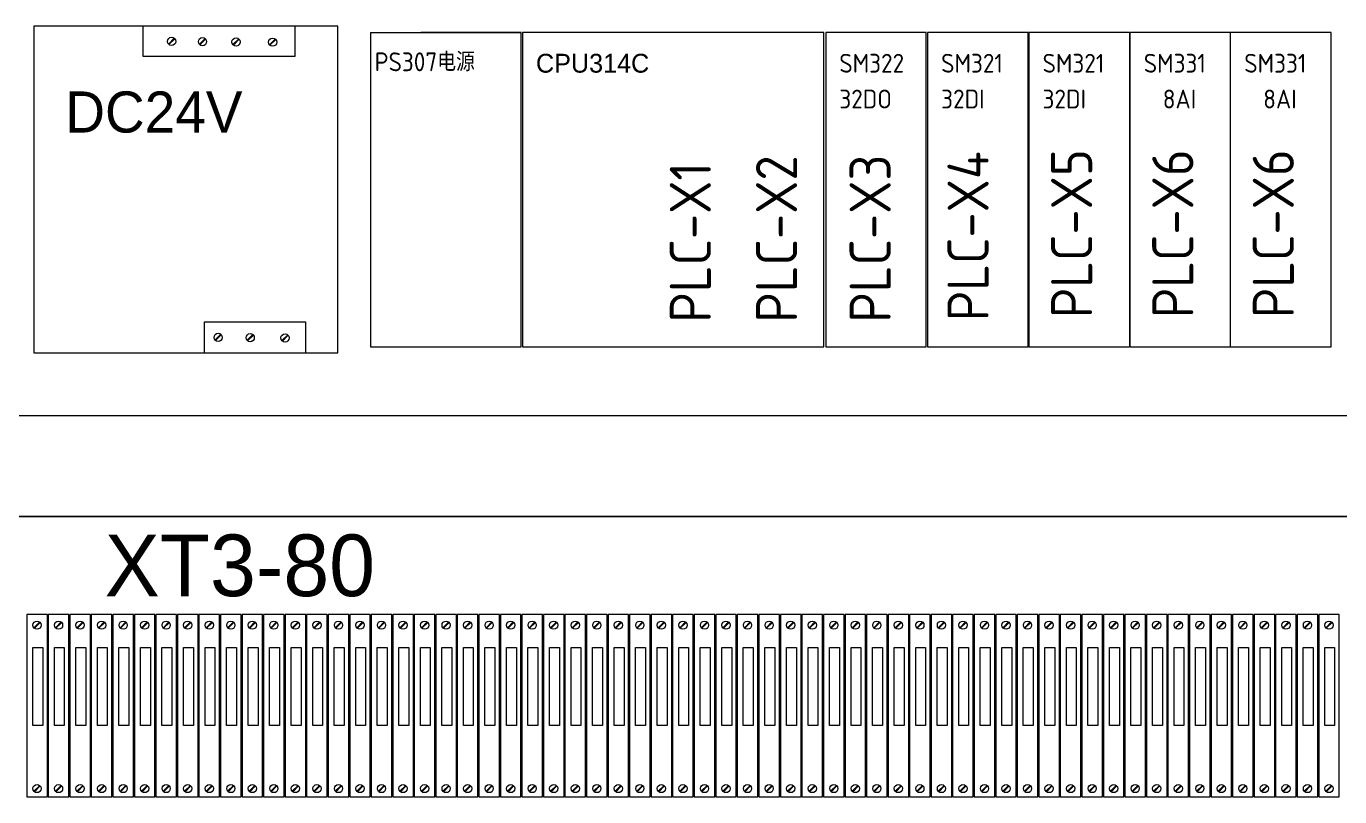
# Model space of a CAD drawing. Header units: millimetres. Extents: x 32721 to 103787, y 57624 to 127312.
# Drawn here: x 38119 to 38642, y 59504 to 59810 of the extents above; entities that cross this region are included whole.
import ezdxf

# ---------------------------------------------------------------- set-up
doc = ezdxf.new("R2010")
doc.units = ezdxf.units.MM
doc.header["$LTSCALE"] = 10
doc.layers.add('1轮廓实线层', color=7, linetype='Continuous', lineweight=18)
doc.layers.add('6文字层', color=3, linetype='Continuous', lineweight=18)
doc.styles.get("Standard").update_dxf_attribs({"font": 'isocp.shx', "width": 0.707, "bigfont": 'hztxt.shx'})
doc.styles.add('样式 1', font='SIMYOU.TTF', dxfattribs={"width": 0.75})

msp = doc.modelspace()

# ---------------------------------------------------------------- linework, layer by layer
at = {"layer": '1轮廓实线层'}
for p, q in [((38243.41, 59810.21), (38122.41, 59810.21)), ((38122.41, 59810.21), (38122.41, 59680.21)), ((38243.41, 59680.21), (38243.41, 59810.21)), ((38175.97, 59803.15), (38178.27, 59805.44)), ((38176.17, 59802.94), (38178.47, 59805.24)), ((38188.28, 59803.04), (38190.58, 59805.34)), ((38188.48, 59802.84), (38190.78, 59805.14)), ((38201.65, 59802.94), (38203.95, 59805.24)), ((38201.86, 59802.74), (38204.15, 59805.04)), ((38216.18, 59802.84), (38218.48, 59805.14)), ((38216.38, 59802.64), (38218.68, 59804.94)), ((38256.38, 59807.71), (38256.38, 59682.71)), ((38256.38, 59807.71), (38316.38, 59807.71)), ((38316.38, 59807.71), (38276.38, 59807.71)), ((38316.38, 59682.71), (38316.38, 59807.71)), ((38436.86, 59807.71), (38316.86, 59807.71)), ((38316.86, 59807.71), (38316.86, 59682.71)), ((38436.86, 59682.71), (38436.86, 59807.71)), ((38477.61, 59807.71), (38437.61, 59807.71)), ((38437.61, 59807.71), (38437.61, 59682.71)), ((38477.61, 59682.71), (38477.61, 59807.71)), ((38518.15, 59807.71), (38478.15, 59807.71)), ((38478.15, 59807.71), (38478.15, 59682.71)), ((38518.15, 59682.71), (38518.15, 59807.71)), ((38558.52, 59807.71), (38518.52, 59807.71)), ((38518.52, 59807.71), (38518.52, 59682.71)), ((38558.52, 59807.71), (38558.52, 59682.71)), ((38558.81, 59682.71), (38558.81, 59807.71)), ((38598.81, 59807.71), (38558.81, 59807.71)), ((38598.81, 59682.71), (38598.81, 59807.71)), ((38598.81, 59682.71), (38598.81, 59807.71)), ((38638.81, 59807.71), (38598.81, 59807.71)), ((38638.81, 59682.71), (38638.81, 59807.71)), ((38194.49, 59685.37), (38196.79, 59687.66)), ((38194.69, 59685.16), (38196.99, 59687.46)), ((38207.28, 59685.26), (38209.58, 59687.56)), ((38207.48, 59685.06), (38209.78, 59687.36)), ((38221.15, 59685.16), (38223.45, 59687.46)), ((38221.36, 59684.96), (38223.65, 59687.26)), ((38122.41, 59680.21), (38243.41, 59680.21)), ((38256.38, 59682.71), (38316.38, 59682.71)), ((38276.38, 59682.71), (38316.38, 59682.71)), ((38316.86, 59682.71), (38436.86, 59682.71)), ((38437.61, 59682.71), (38477.61, 59682.71)), ((38478.15, 59682.71), (38518.15, 59682.71)), ((38518.52, 59682.71), (38558.52, 59682.71)), ((38558.81, 59682.71), (38598.81, 59682.71)), ((38598.81, 59682.71), (38638.81, 59682.71)), ((38838.44, 59655.21), (38095.01, 59655.21)), ((39239.42, 59655.21), (38095.03, 59655.21)), ((38838.44, 59615.21), (38095.01, 59615.21)), ((38095.01, 59615.21), (39239.44, 59615.21))]:
    msp.add_line(p, q, dxfattribs=at)
at = {"layer": '1轮廓实线层', "lineweight": 13}
for p, q in [((38127.76, 59576.15), (38119.56, 59576.15)), ((38119.56, 59576.15), (38119.56, 59503.65)), ((38127.76, 59503.65), (38127.76, 59576.15)), ((38136.33, 59576.15), (38128.13, 59576.15)), ((38128.13, 59576.15), (38128.13, 59503.65)), ((38136.33, 59503.65), (38136.33, 59576.15)), ((38144.9, 59576.15), (38136.7, 59576.15)), ((38136.7, 59576.15), (38136.7, 59503.65)), ((38144.9, 59503.65), (38144.9, 59576.15)), ((38153.47, 59576.15), (38145.27, 59576.15)), ((38145.27, 59576.15), (38145.27, 59503.65)), ((38153.47, 59503.65), (38153.47, 59576.15)), ((38162.04, 59576.15), (38153.84, 59576.15)), ((38153.84, 59576.15), (38153.84, 59503.65)), ((38162.04, 59503.65), (38162.04, 59576.15)), ((38170.61, 59576.15), (38162.41, 59576.15)), ((38162.41, 59576.15), (38162.41, 59503.65)), ((38170.61, 59503.65), (38170.61, 59576.15)), ((38179.18, 59576.15), (38170.98, 59576.15)), ((38170.98, 59576.15), (38170.98, 59503.65)), ((38179.18, 59503.65), (38179.18, 59576.15)), ((38187.75, 59576.15), (38179.55, 59576.15)), ((38179.55, 59576.15), (38179.55, 59503.65)), ((38187.75, 59503.65), (38187.75, 59576.15)), ((38196.32, 59576.15), (38188.12, 59576.15)), ((38188.12, 59576.15), (38188.12, 59503.65)), ((38196.32, 59503.65), (38196.32, 59576.15)), ((38204.89, 59576.15), (38196.69, 59576.15)), ((38196.69, 59576.15), (38196.69, 59503.65)), ((38204.89, 59503.65), (38204.89, 59576.15)), ((38213.46, 59576.15), (38205.26, 59576.15)), ((38205.26, 59576.15), (38205.26, 59503.65)), ((38213.46, 59503.65), (38213.46, 59576.15)), ((38222.03, 59576.15), (38213.83, 59576.15)), ((38213.83, 59576.15), (38213.83, 59503.65)), ((38222.03, 59503.65), (38222.03, 59576.15)), ((38230.6, 59576.15), (38222.4, 59576.15)), ((38222.4, 59576.15), (38222.4, 59503.65)), ((38230.6, 59503.65), (38230.6, 59576.15)), ((38239.17, 59576.15), (38230.97, 59576.15)), ((38230.97, 59576.15), (38230.97, 59503.65)), ((38239.17, 59503.65), (38239.17, 59576.15)), ((38247.75, 59576.15), (38239.55, 59576.15)), ((38239.55, 59576.15), (38239.55, 59503.65)), ((38247.75, 59503.65), (38247.75, 59576.15)), ((38256.32, 59576.15), (38248.12, 59576.15)), ((38248.12, 59576.15), (38248.12, 59503.65)), ((38256.32, 59503.65), (38256.32, 59576.15)), ((38264.89, 59576.15), (38256.69, 59576.15)), ((38256.69, 59576.15), (38256.69, 59503.65)), ((38264.89, 59503.65), (38264.89, 59576.15)), ((38273.46, 59576.15), (38265.26, 59576.15)), ((38265.26, 59576.15), (38265.26, 59503.65)), ((38273.46, 59503.65), (38273.46, 59576.15)), ((38282.03, 59576.15), (38273.83, 59576.15)), ((38273.83, 59576.15), (38273.83, 59503.65)), ((38282.03, 59503.65), (38282.03, 59576.15)), ((38290.6, 59576.15), (38282.4, 59576.15)), ((38282.4, 59576.15), (38282.4, 59503.65)), ((38290.6, 59503.65), (38290.6, 59576.15)), ((38299.17, 59576.15), (38290.97, 59576.15)), ((38290.97, 59576.15), (38290.97, 59503.65)), ((38299.17, 59503.65), (38299.17, 59576.15)), ((38307.74, 59576.15), (38299.54, 59576.15)), ((38299.54, 59576.15), (38299.54, 59503.65)), ((38307.74, 59503.65), (38307.74, 59576.15)), ((38316.31, 59576.15), (38308.11, 59576.15)), ((38308.11, 59576.15), (38308.11, 59503.65)), ((38316.31, 59503.65), (38316.31, 59576.15)), ((38324.88, 59576.15), (38316.68, 59576.15)), ((38316.68, 59576.15), (38316.68, 59503.65)), ((38324.88, 59503.65), (38324.88, 59576.15)), ((38333.45, 59576.15), (38325.25, 59576.15)), ((38325.25, 59576.15), (38325.25, 59503.65)), ((38333.45, 59503.65), (38333.45, 59576.15)), ((38342.02, 59576.15), (38333.82, 59576.15)), ((38333.82, 59576.15), (38333.82, 59503.65)), ((38342.02, 59503.65), (38342.02, 59576.15)), ((38350.59, 59576.15), (38342.39, 59576.15)), ((38342.39, 59576.15), (38342.39, 59503.65)), ((38350.59, 59503.65), (38350.59, 59576.15)), ((38359.16, 59576.15), (38350.96, 59576.15)), ((38350.96, 59576.15), (38350.96, 59503.65)), ((38359.16, 59503.65), (38359.16, 59576.15)), ((38367.73, 59576.15), (38359.53, 59576.15)), ((38359.53, 59576.15), (38359.53, 59503.65)), ((38367.73, 59503.65), (38367.73, 59576.15)), ((38376.3, 59576.15), (38368.1, 59576.15)), ((38368.1, 59576.15), (38368.1, 59503.65)), ((38376.3, 59503.65), (38376.3, 59576.15)), ((38384.87, 59576.15), (38376.67, 59576.15)), ((38376.67, 59576.15), (38376.67, 59503.65)), ((38384.87, 59503.65), (38384.87, 59576.15)), ((38393.44, 59576.15), (38385.24, 59576.15)), ((38385.24, 59576.15), (38385.24, 59503.65)), ((38393.44, 59503.65), (38393.44, 59576.15)), ((38402.01, 59576.15), (38393.81, 59576.15)), ((38393.81, 59576.15), (38393.81, 59503.65)), ((38402.01, 59503.65), (38402.01, 59576.15)), ((38410.58, 59576.15), (38402.38, 59576.15)), ((38402.38, 59576.15), (38402.38, 59503.65)), ((38410.58, 59503.65), (38410.58, 59576.15)), ((38419.22, 59576.15), (38411.02, 59576.15)), ((38411.02, 59576.15), (38411.02, 59503.65)), ((38419.22, 59503.65), (38419.22, 59576.15)), ((38427.79, 59576.15), (38419.59, 59576.15)), ((38419.59, 59576.15), (38419.59, 59503.65)), ((38427.79, 59503.65), (38427.79, 59576.15)), ((38436.36, 59576.15), (38428.16, 59576.15)), ((38428.16, 59576.15), (38428.16, 59503.65)), ((38436.36, 59503.65), (38436.36, 59576.15)), ((38444.93, 59576.15), (38436.73, 59576.15)), ((38436.73, 59576.15), (38436.73, 59503.65)), ((38444.93, 59503.65), (38444.93, 59576.15)), ((38453.5, 59576.15), (38445.3, 59576.15)), ((38445.3, 59576.15), (38445.3, 59503.65)), ((38453.5, 59503.65), (38453.5, 59576.15)), ((38462.07, 59576.15), (38453.87, 59576.15)), ((38453.87, 59576.15), (38453.87, 59503.65)), ((38462.07, 59503.65), (38462.07, 59576.15)), ((38470.64, 59576.15), (38462.44, 59576.15)), ((38462.44, 59576.15), (38462.44, 59503.65)), ((38470.64, 59503.65), (38470.64, 59576.15)), ((38479.21, 59576.15), (38471.01, 59576.15)), ((38471.01, 59576.15), (38471.01, 59503.65)), ((38479.21, 59503.65), (38479.21, 59576.15)), ((38487.78, 59576.15), (38479.58, 59576.15)), ((38479.58, 59576.15), (38479.58, 59503.65)), ((38487.78, 59503.65), (38487.78, 59576.15)), ((38496.35, 59576.15), (38488.15, 59576.15)), ((38488.15, 59576.15), (38488.15, 59503.65)), ((38496.35, 59503.65), (38496.35, 59576.15)), ((38504.92, 59576.15), (38496.72, 59576.15)), ((38496.72, 59576.15), (38496.72, 59503.65)), ((38504.92, 59503.65), (38504.92, 59576.15)), ((38513.49, 59576.15), (38505.29, 59576.15)), ((38505.29, 59576.15), (38505.29, 59503.65)), ((38513.49, 59503.65), (38513.49, 59576.15)), ((38522.06, 59576.15), (38513.86, 59576.15)), ((38513.86, 59576.15), (38513.86, 59503.65)), ((38522.06, 59503.65), (38522.06, 59576.15)), ((38530.63, 59576.15), (38522.43, 59576.15)), ((38522.43, 59576.15), (38522.43, 59503.65)), ((38530.63, 59503.65), (38530.63, 59576.15)), ((38539.2, 59576.15), (38531, 59576.15)), ((38531, 59576.15), (38531, 59503.65)), ((38539.2, 59503.65), (38539.2, 59576.15)), ((38547.77, 59576.15), (38539.57, 59576.15)), ((38539.57, 59576.15), (38539.57, 59503.65)), ((38547.77, 59503.65), (38547.77, 59576.15)), ((38556.34, 59576.15), (38548.14, 59576.15)), ((38548.14, 59576.15), (38548.14, 59503.65)), ((38556.34, 59503.65), (38556.34, 59576.15)), ((38564.92, 59576.15), (38556.72, 59576.15)), ((38556.72, 59576.15), (38556.72, 59503.65)), ((38564.92, 59503.65), (38564.92, 59576.15)), ((38573.49, 59576.15), (38565.29, 59576.15)), ((38565.29, 59576.15), (38565.29, 59503.65)), ((38573.49, 59503.65), (38573.49, 59576.15)), ((38582.06, 59576.15), (38573.86, 59576.15)), ((38573.86, 59576.15), (38573.86, 59503.65)), ((38582.06, 59503.65), (38582.06, 59576.15)), ((38590.63, 59576.15), (38582.43, 59576.15)), ((38582.43, 59576.15), (38582.43, 59503.65)), ((38590.63, 59503.65), (38590.63, 59576.15)), ((38599.2, 59576.15), (38591, 59576.15)), ((38591, 59576.15), (38591, 59503.65)), ((38599.2, 59503.65), (38599.2, 59576.15)), ((38607.77, 59576.15), (38599.57, 59576.15)), ((38599.57, 59576.15), (38599.57, 59503.65)), ((38607.77, 59503.65), (38607.77, 59576.15)), ((38616.34, 59576.15), (38608.14, 59576.15)), ((38608.14, 59576.15), (38608.14, 59503.65)), ((38616.34, 59503.65), (38616.34, 59576.15)), ((38624.91, 59576.15), (38616.71, 59576.15)), ((38616.71, 59576.15), (38616.71, 59503.65)), ((38624.91, 59503.65), (38624.91, 59576.15)), ((38633.48, 59576.15), (38625.28, 59576.15)), ((38625.28, 59576.15), (38625.28, 59503.65)), ((38633.48, 59503.65), (38633.48, 59576.15)), ((38642.05, 59576.15), (38633.85, 59576.15)), ((38633.85, 59576.15), (38633.85, 59503.65)), ((38642.05, 59503.65), (38642.05, 59576.15)), ((38122.41, 59570.89), (38124.71, 59573.18)), ((38122.61, 59570.68), (38124.91, 59572.98)), ((38130.98, 59570.89), (38133.28, 59573.18)), ((38131.18, 59570.68), (38133.48, 59572.98)), ((38139.55, 59570.89), (38141.85, 59573.18)), ((38139.75, 59570.68), (38142.05, 59572.98)), ((38148.12, 59570.89), (38150.42, 59573.18)), ((38148.32, 59570.68), (38150.62, 59572.98)), ((38156.69, 59570.89), (38158.99, 59573.18)), ((38156.89, 59570.68), (38159.19, 59572.98)), ((38165.26, 59570.89), (38167.56, 59573.18)), ((38165.46, 59570.68), (38167.76, 59572.98)), ((38173.83, 59570.89), (38176.13, 59573.18)), ((38174.03, 59570.68), (38176.33, 59572.98)), ((38182.4, 59570.89), (38184.7, 59573.18)), ((38182.6, 59570.68), (38184.9, 59572.98)), ((38190.97, 59570.89), (38193.27, 59573.18)), ((38191.17, 59570.68), (38193.47, 59572.98)), ((38199.54, 59570.89), (38201.84, 59573.18)), ((38199.74, 59570.68), (38202.04, 59572.98)), ((38208.11, 59570.89), (38210.41, 59573.18)), ((38208.32, 59570.68), (38210.61, 59572.98)), ((38216.68, 59570.89), (38218.98, 59573.18)), ((38216.89, 59570.68), (38219.18, 59572.98)), ((38225.25, 59570.89), (38227.55, 59573.18)), ((38225.46, 59570.68), (38227.75, 59572.98)), ((38233.83, 59570.89), (38236.12, 59573.18)), ((38234.03, 59570.68), (38236.33, 59572.98)), ((38242.4, 59570.89), (38244.69, 59573.18)), ((38242.6, 59570.68), (38244.9, 59572.98)), ((38250.97, 59570.89), (38253.26, 59573.18)), ((38251.17, 59570.68), (38253.47, 59572.98)), ((38259.54, 59570.89), (38261.83, 59573.18)), ((38259.74, 59570.68), (38262.04, 59572.98)), ((38268.11, 59570.89), (38270.41, 59573.18)), ((38268.31, 59570.68), (38270.61, 59572.98)), ((38276.68, 59570.89), (38278.98, 59573.18)), ((38276.88, 59570.68), (38279.18, 59572.98)), ((38285.25, 59570.89), (38287.55, 59573.18)), ((38285.45, 59570.68), (38287.75, 59572.98)), ((38293.82, 59570.89), (38296.12, 59573.18)), ((38294.02, 59570.68), (38296.32, 59572.98)), ((38302.39, 59570.89), (38304.69, 59573.18)), ((38302.59, 59570.68), (38304.89, 59572.98)), ((38310.96, 59570.89), (38313.26, 59573.18)), ((38311.16, 59570.68), (38313.46, 59572.98)), ((38319.53, 59570.89), (38321.83, 59573.18)), ((38319.73, 59570.68), (38322.03, 59572.98)), ((38328.1, 59570.89), (38330.4, 59573.18)), ((38328.3, 59570.68), (38330.6, 59572.98)), ((38336.67, 59570.89), (38338.97, 59573.18)), ((38336.87, 59570.68), (38339.17, 59572.98)), ((38345.24, 59570.89), (38347.54, 59573.18)), ((38345.44, 59570.68), (38347.74, 59572.98)), ((38353.81, 59570.89), (38356.11, 59573.18)), ((38354.01, 59570.68), (38356.31, 59572.98)), ((38362.38, 59570.89), (38364.68, 59573.18)), ((38362.58, 59570.68), (38364.88, 59572.98)), ((38370.95, 59570.89), (38373.25, 59573.18)), ((38371.15, 59570.68), (38373.45, 59572.98)), ((38379.52, 59570.89), (38381.82, 59573.18)), ((38379.72, 59570.68), (38382.02, 59572.98)), ((38388.09, 59570.89), (38390.39, 59573.18)), ((38388.29, 59570.68), (38390.59, 59572.98)), ((38396.66, 59570.89), (38398.96, 59573.18)), ((38396.87, 59570.68), (38399.16, 59572.98)), ((38405.23, 59570.89), (38407.53, 59573.18)), ((38405.44, 59570.68), (38407.73, 59572.98)), ((38413.87, 59570.89), (38416.17, 59573.18)), ((38414.07, 59570.68), (38416.37, 59572.98)), ((38422.44, 59570.89), (38424.74, 59573.18)), ((38422.64, 59570.68), (38424.94, 59572.98)), ((38431.01, 59570.89), (38433.31, 59573.18)), ((38431.21, 59570.68), (38433.51, 59572.98)), ((38439.58, 59570.89), (38441.88, 59573.18)), ((38439.78, 59570.68), (38442.08, 59572.98)), ((38448.15, 59570.89), (38450.45, 59573.18)), ((38448.35, 59570.68), (38450.65, 59572.98)), ((38456.72, 59570.89), (38459.02, 59573.18)), ((38456.92, 59570.68), (38459.22, 59572.98)), ((38465.29, 59570.89), (38467.59, 59573.18)), ((38465.49, 59570.68), (38467.79, 59572.98)), ((38473.86, 59570.89), (38476.16, 59573.18)), ((38474.06, 59570.68), (38476.36, 59572.98)), ((38482.43, 59570.89), (38484.73, 59573.18)), ((38482.63, 59570.68), (38484.93, 59572.98)), ((38491, 59570.89), (38493.3, 59573.18)), ((38491.2, 59570.68), (38493.5, 59572.98)), ((38499.57, 59570.89), (38501.87, 59573.18)), ((38499.77, 59570.68), (38502.07, 59572.98)), ((38508.14, 59570.89), (38510.44, 59573.18)), ((38508.34, 59570.68), (38510.64, 59572.98)), ((38516.71, 59570.89), (38519.01, 59573.18)), ((38516.92, 59570.68), (38519.21, 59572.98)), ((38525.28, 59570.89), (38527.58, 59573.18)), ((38525.49, 59570.68), (38527.78, 59572.98)), ((38533.85, 59570.89), (38536.15, 59573.18)), ((38534.06, 59570.68), (38536.35, 59572.98)), ((38542.42, 59570.89), (38544.72, 59573.18)), ((38542.63, 59570.68), (38544.92, 59572.98)), ((38551, 59570.89), (38553.29, 59573.18)), ((38551.2, 59570.68), (38553.5, 59572.98)), ((38559.57, 59570.89), (38561.86, 59573.18)), ((38559.77, 59570.68), (38562.07, 59572.98)), ((38568.14, 59570.89), (38570.43, 59573.18)), ((38568.34, 59570.68), (38570.64, 59572.98)), ((38576.71, 59570.89), (38579.01, 59573.18)), ((38576.91, 59570.68), (38579.21, 59572.98)), ((38585.28, 59570.89), (38587.58, 59573.18)), ((38585.48, 59570.68), (38587.78, 59572.98)), ((38593.85, 59570.89), (38596.15, 59573.18)), ((38594.05, 59570.68), (38596.35, 59572.98)), ((38602.42, 59570.89), (38604.72, 59573.18)), ((38602.62, 59570.68), (38604.92, 59572.98)), ((38610.99, 59570.89), (38613.29, 59573.18)), ((38611.19, 59570.68), (38613.49, 59572.98)), ((38619.56, 59570.89), (38621.86, 59573.18)), ((38619.76, 59570.68), (38622.06, 59572.98)), ((38628.13, 59570.89), (38630.43, 59573.18)), ((38628.33, 59570.68), (38630.63, 59572.98)), ((38636.7, 59570.89), (38639, 59573.18)), ((38636.9, 59570.68), (38639.2, 59572.98)), ((38122.41, 59505.84), (38124.71, 59508.14)), ((38122.61, 59505.64), (38124.91, 59507.94)), ((38130.98, 59505.84), (38133.28, 59508.14)), ((38131.18, 59505.64), (38133.48, 59507.94)), ((38139.55, 59505.84), (38141.85, 59508.14)), ((38139.75, 59505.64), (38142.05, 59507.94)), ((38148.12, 59505.84), (38150.42, 59508.14)), ((38148.32, 59505.64), (38150.62, 59507.94)), ((38156.69, 59505.84), (38158.99, 59508.14)), ((38156.89, 59505.64), (38159.19, 59507.94)), ((38165.26, 59505.84), (38167.56, 59508.14)), ((38165.46, 59505.64), (38167.76, 59507.94)), ((38173.83, 59505.84), (38176.13, 59508.14)), ((38174.03, 59505.64), (38176.33, 59507.94)), ((38182.4, 59505.84), (38184.7, 59508.14)), ((38182.6, 59505.64), (38184.9, 59507.94)), ((38190.97, 59505.84), (38193.27, 59508.14)), ((38191.17, 59505.64), (38193.47, 59507.94)), ((38199.54, 59505.84), (38201.84, 59508.14)), ((38199.74, 59505.64), (38202.04, 59507.94)), ((38208.11, 59505.84), (38210.41, 59508.14)), ((38208.32, 59505.64), (38210.61, 59507.94)), ((38216.68, 59505.84), (38218.98, 59508.14)), ((38216.89, 59505.64), (38219.18, 59507.94)), ((38225.25, 59505.84), (38227.55, 59508.14)), ((38225.46, 59505.64), (38227.75, 59507.94)), ((38233.83, 59505.84), (38236.12, 59508.14)), ((38234.03, 59505.64), (38236.33, 59507.94)), ((38242.4, 59505.84), (38244.69, 59508.14)), ((38242.6, 59505.64), (38244.9, 59507.94)), ((38250.97, 59505.84), (38253.26, 59508.14)), ((38251.17, 59505.64), (38253.47, 59507.94)), ((38259.54, 59505.84), (38261.83, 59508.14)), ((38259.74, 59505.64), (38262.04, 59507.94)), ((38268.11, 59505.84), (38270.41, 59508.14)), ((38268.31, 59505.64), (38270.61, 59507.94)), ((38276.68, 59505.84), (38278.98, 59508.14)), ((38276.88, 59505.64), (38279.18, 59507.94)), ((38285.25, 59505.84), (38287.55, 59508.14)), ((38285.45, 59505.64), (38287.75, 59507.94)), ((38293.82, 59505.84), (38296.12, 59508.14)), ((38294.02, 59505.64), (38296.32, 59507.94)), ((38302.39, 59505.84), (38304.69, 59508.14)), ((38302.59, 59505.64), (38304.89, 59507.94)), ((38310.96, 59505.84), (38313.26, 59508.14)), ((38311.16, 59505.64), (38313.46, 59507.94)), ((38319.53, 59505.84), (38321.83, 59508.14)), ((38319.73, 59505.64), (38322.03, 59507.94)), ((38328.1, 59505.84), (38330.4, 59508.14)), ((38328.3, 59505.64), (38330.6, 59507.94)), ((38336.67, 59505.84), (38338.97, 59508.14)), ((38336.87, 59505.64), (38339.17, 59507.94)), ((38345.24, 59505.84), (38347.54, 59508.14)), ((38345.44, 59505.64), (38347.74, 59507.94)), ((38353.81, 59505.84), (38356.11, 59508.14)), ((38354.01, 59505.64), (38356.31, 59507.94)), ((38362.38, 59505.84), (38364.68, 59508.14)), ((38362.58, 59505.64), (38364.88, 59507.94)), ((38370.95, 59505.84), (38373.25, 59508.14)), ((38371.15, 59505.64), (38373.45, 59507.94)), ((38379.52, 59505.84), (38381.82, 59508.14)), ((38379.72, 59505.64), (38382.02, 59507.94)), ((38388.09, 59505.84), (38390.39, 59508.14)), ((38388.29, 59505.64), (38390.59, 59507.94)), ((38396.66, 59505.84), (38398.96, 59508.14)), ((38396.87, 59505.64), (38399.16, 59507.94)), ((38405.23, 59505.84), (38407.53, 59508.14)), ((38405.44, 59505.64), (38407.73, 59507.94)), ((38413.87, 59505.84), (38416.17, 59508.14)), ((38414.07, 59505.64), (38416.37, 59507.94)), ((38422.44, 59505.84), (38424.74, 59508.14)), ((38422.64, 59505.64), (38424.94, 59507.94)), ((38431.01, 59505.84), (38433.31, 59508.14)), ((38431.21, 59505.64), (38433.51, 59507.94)), ((38439.58, 59505.84), (38441.88, 59508.14)), ((38439.78, 59505.64), (38442.08, 59507.94)), ((38448.15, 59505.84), (38450.45, 59508.14)), ((38448.35, 59505.64), (38450.65, 59507.94)), ((38456.72, 59505.84), (38459.02, 59508.14)), ((38456.92, 59505.64), (38459.22, 59507.94)), ((38465.29, 59505.84), (38467.59, 59508.14)), ((38465.49, 59505.64), (38467.79, 59507.94)), ((38473.86, 59505.84), (38476.16, 59508.14)), ((38474.06, 59505.64), (38476.36, 59507.94)), ((38482.43, 59505.84), (38484.73, 59508.14)), ((38482.63, 59505.64), (38484.93, 59507.94)), ((38491, 59505.84), (38493.3, 59508.14)), ((38491.2, 59505.64), (38493.5, 59507.94)), ((38499.57, 59505.84), (38501.87, 59508.14)), ((38499.77, 59505.64), (38502.07, 59507.94)), ((38508.14, 59505.84), (38510.44, 59508.14)), ((38508.34, 59505.64), (38510.64, 59507.94)), ((38516.71, 59505.84), (38519.01, 59508.14)), ((38516.92, 59505.64), (38519.21, 59507.94)), ((38525.28, 59505.84), (38527.58, 59508.14)), ((38525.49, 59505.64), (38527.78, 59507.94)), ((38533.85, 59505.84), (38536.15, 59508.14)), ((38534.06, 59505.64), (38536.35, 59507.94)), ((38542.42, 59505.84), (38544.72, 59508.14)), ((38542.63, 59505.64), (38544.92, 59507.94)), ((38551, 59505.84), (38553.29, 59508.14)), ((38551.2, 59505.64), (38553.5, 59507.94)), ((38559.57, 59505.84), (38561.86, 59508.14)), ((38559.77, 59505.64), (38562.07, 59507.94)), ((38568.14, 59505.84), (38570.43, 59508.14)), ((38568.34, 59505.64), (38570.64, 59507.94)), ((38576.71, 59505.84), (38579.01, 59508.14)), ((38576.91, 59505.64), (38579.21, 59507.94)), ((38585.28, 59505.84), (38587.58, 59508.14)), ((38585.48, 59505.64), (38587.78, 59507.94)), ((38593.85, 59505.84), (38596.15, 59508.14)), ((38594.05, 59505.64), (38596.35, 59507.94)), ((38602.42, 59505.84), (38604.72, 59508.14)), ((38602.62, 59505.64), (38604.92, 59507.94)), ((38610.99, 59505.84), (38613.29, 59508.14)), ((38611.19, 59505.64), (38613.49, 59507.94)), ((38619.56, 59505.84), (38621.86, 59508.14)), ((38619.76, 59505.64), (38622.06, 59507.94)), ((38628.13, 59505.84), (38630.43, 59508.14)), ((38628.33, 59505.64), (38630.63, 59507.94)), ((38636.7, 59505.84), (38639, 59508.14)), ((38636.9, 59505.64), (38639.2, 59507.94)), ((38119.56, 59503.65), (38127.76, 59503.65)), ((38128.13, 59503.65), (38136.33, 59503.65)), ((38136.7, 59503.65), (38144.9, 59503.65)), ((38145.27, 59503.65), (38153.47, 59503.65)), ((38153.84, 59503.65), (38162.04, 59503.65)), ((38162.41, 59503.65), (38170.61, 59503.65)), ((38170.98, 59503.65), (38179.18, 59503.65)), ((38179.55, 59503.65), (38187.75, 59503.65)), ((38188.12, 59503.65), (38196.32, 59503.65)), ((38196.69, 59503.65), (38204.89, 59503.65)), ((38205.26, 59503.65), (38213.46, 59503.65)), ((38213.83, 59503.65), (38222.03, 59503.65)), ((38222.4, 59503.65), (38230.6, 59503.65)), ((38230.97, 59503.65), (38239.17, 59503.65)), ((38239.55, 59503.65), (38247.75, 59503.65)), ((38248.12, 59503.65), (38256.32, 59503.65)), ((38256.69, 59503.65), (38264.89, 59503.65)), ((38265.26, 59503.65), (38273.46, 59503.65)), ((38273.83, 59503.65), (38282.03, 59503.65)), ((38282.4, 59503.65), (38290.6, 59503.65)), ((38290.97, 59503.65), (38299.17, 59503.65)), ((38299.54, 59503.65), (38307.74, 59503.65)), ((38308.11, 59503.65), (38316.31, 59503.65)), ((38316.68, 59503.65), (38324.88, 59503.65)), ((38325.25, 59503.65), (38333.45, 59503.65)), ((38333.82, 59503.65), (38342.02, 59503.65)), ((38342.39, 59503.65), (38350.59, 59503.65)), ((38350.96, 59503.65), (38359.16, 59503.65)), ((38359.53, 59503.65), (38367.73, 59503.65)), ((38368.1, 59503.65), (38376.3, 59503.65)), ((38376.67, 59503.65), (38384.87, 59503.65)), ((38385.24, 59503.65), (38393.44, 59503.65)), ((38393.81, 59503.65), (38402.01, 59503.65)), ((38402.38, 59503.65), (38410.58, 59503.65)), ((38411.02, 59503.65), (38419.22, 59503.65)), ((38419.59, 59503.65), (38427.79, 59503.65)), ((38428.16, 59503.65), (38436.36, 59503.65)), ((38436.73, 59503.65), (38444.93, 59503.65)), ((38445.3, 59503.65), (38453.5, 59503.65)), ((38453.87, 59503.65), (38462.07, 59503.65)), ((38462.44, 59503.65), (38470.64, 59503.65)), ((38471.01, 59503.65), (38479.21, 59503.65)), ((38479.58, 59503.65), (38487.78, 59503.65)), ((38488.15, 59503.65), (38496.35, 59503.65)), ((38496.72, 59503.65), (38504.92, 59503.65)), ((38505.29, 59503.65), (38513.49, 59503.65)), ((38513.86, 59503.65), (38522.06, 59503.65)), ((38522.43, 59503.65), (38530.63, 59503.65)), ((38531, 59503.65), (38539.2, 59503.65)), ((38539.57, 59503.65), (38547.77, 59503.65)), ((38548.14, 59503.65), (38556.34, 59503.65)), ((38556.72, 59503.65), (38564.92, 59503.65)), ((38565.29, 59503.65), (38573.49, 59503.65)), ((38573.86, 59503.65), (38582.06, 59503.65)), ((38582.43, 59503.65), (38590.63, 59503.65)), ((38591, 59503.65), (38599.2, 59503.65)), ((38599.57, 59503.65), (38607.77, 59503.65)), ((38608.14, 59503.65), (38616.34, 59503.65)), ((38616.71, 59503.65), (38624.91, 59503.65)), ((38625.28, 59503.65), (38633.48, 59503.65)), ((38633.85, 59503.65), (38642.05, 59503.65))]:
    msp.add_line(p, q, dxfattribs=at)
at = {"layer": '1轮廓实线层'}
for points in [[(38226.23, 59810.21), (38226.23, 59798.18), (38165.95, 59798.18), (38165.95, 59810.21)], [(38190.28, 59680.21), (38190.28, 59692.62), (38230.56, 59692.62), (38230.56, 59680.21)]]:
    msp.add_lwpolyline(points, dxfattribs=at)
at = {"layer": '1轮廓实线层', "lineweight": 13}
for points in [[(38121.98, 59563), (38125.92, 59563), (38125.92, 59532.05), (38121.98, 59532.05)], [(38130.55, 59563), (38134.49, 59563), (38134.49, 59532.05), (38130.55, 59532.05)], [(38139.12, 59563), (38143.06, 59563), (38143.06, 59532.05), (38139.12, 59532.05)], [(38147.69, 59563), (38151.63, 59563), (38151.63, 59532.05), (38147.69, 59532.05)], [(38156.26, 59563), (38160.2, 59563), (38160.2, 59532.05), (38156.26, 59532.05)], [(38164.83, 59563), (38168.77, 59563), (38168.77, 59532.05), (38164.83, 59532.05)], [(38173.4, 59563), (38177.34, 59563), (38177.34, 59532.05), (38173.4, 59532.05)], [(38181.97, 59563), (38185.92, 59563), (38185.92, 59532.05), (38181.97, 59532.05)], [(38190.54, 59563), (38194.49, 59563), (38194.49, 59532.05), (38190.54, 59532.05)], [(38199.11, 59563), (38203.06, 59563), (38203.06, 59532.05), (38199.11, 59532.05)], [(38207.68, 59563), (38211.63, 59563), (38211.63, 59532.05), (38207.68, 59532.05)], [(38216.25, 59563), (38220.2, 59563), (38220.2, 59532.05), (38216.25, 59532.05)], [(38224.82, 59563), (38228.77, 59563), (38228.77, 59532.05), (38224.82, 59532.05)], [(38233.39, 59563), (38237.34, 59563), (38237.34, 59532.05), (38233.39, 59532.05)], [(38241.96, 59563), (38245.91, 59563), (38245.91, 59532.05), (38241.96, 59532.05)], [(38250.53, 59563), (38254.48, 59563), (38254.48, 59532.05), (38250.53, 59532.05)], [(38259.1, 59563), (38263.05, 59563), (38263.05, 59532.05), (38259.1, 59532.05)], [(38267.67, 59563), (38271.62, 59563), (38271.62, 59532.05), (38267.67, 59532.05)], [(38276.25, 59563), (38280.19, 59563), (38280.19, 59532.05), (38276.25, 59532.05)], [(38284.82, 59563), (38288.76, 59563), (38288.76, 59532.05), (38284.82, 59532.05)], [(38293.39, 59563), (38297.33, 59563), (38297.33, 59532.05), (38293.39, 59532.05)], [(38301.96, 59563), (38305.9, 59563), (38305.9, 59532.05), (38301.96, 59532.05)], [(38310.53, 59563), (38314.47, 59563), (38314.47, 59532.05), (38310.53, 59532.05)], [(38319.1, 59563), (38323.04, 59563), (38323.04, 59532.05), (38319.1, 59532.05)], [(38327.67, 59563), (38331.61, 59563), (38331.61, 59532.05), (38327.67, 59532.05)], [(38336.24, 59563), (38340.18, 59563), (38340.18, 59532.05), (38336.24, 59532.05)], [(38344.81, 59563), (38348.75, 59563), (38348.75, 59532.05), (38344.81, 59532.05)], [(38353.38, 59563), (38357.32, 59563), (38357.32, 59532.05), (38353.38, 59532.05)], [(38361.95, 59563), (38365.89, 59563), (38365.89, 59532.05), (38361.95, 59532.05)], [(38370.52, 59563), (38374.46, 59563), (38374.46, 59532.05), (38370.52, 59532.05)], [(38379.09, 59563), (38383.04, 59563), (38383.04, 59532.05), (38379.09, 59532.05)], [(38387.66, 59563), (38391.61, 59563), (38391.61, 59532.05), (38387.66, 59532.05)], [(38396.23, 59563), (38400.18, 59563), (38400.18, 59532.05), (38396.23, 59532.05)], [(38404.8, 59563), (38408.75, 59563), (38408.75, 59532.05), (38404.8, 59532.05)], [(38413.44, 59563), (38417.38, 59563), (38417.38, 59532.05), (38413.44, 59532.05)], [(38422.01, 59563), (38425.95, 59563), (38425.95, 59532.05), (38422.01, 59532.05)], [(38430.58, 59563), (38434.52, 59563), (38434.52, 59532.05), (38430.58, 59532.05)], [(38439.15, 59563), (38443.09, 59563), (38443.09, 59532.05), (38439.15, 59532.05)], [(38447.72, 59563), (38451.66, 59563), (38451.66, 59532.05), (38447.72, 59532.05)], [(38456.29, 59563), (38460.23, 59563), (38460.23, 59532.05), (38456.29, 59532.05)], [(38464.86, 59563), (38468.8, 59563), (38468.8, 59532.05), (38464.86, 59532.05)], [(38473.43, 59563), (38477.37, 59563), (38477.37, 59532.05), (38473.43, 59532.05)], [(38482, 59563), (38485.94, 59563), (38485.94, 59532.05), (38482, 59532.05)], [(38490.57, 59563), (38494.51, 59563), (38494.51, 59532.05), (38490.57, 59532.05)], [(38499.14, 59563), (38503.09, 59563), (38503.09, 59532.05), (38499.14, 59532.05)], [(38507.71, 59563), (38511.66, 59563), (38511.66, 59532.05), (38507.71, 59532.05)], [(38516.28, 59563), (38520.23, 59563), (38520.23, 59532.05), (38516.28, 59532.05)], [(38524.85, 59563), (38528.8, 59563), (38528.8, 59532.05), (38524.85, 59532.05)], [(38533.42, 59563), (38537.37, 59563), (38537.37, 59532.05), (38533.42, 59532.05)], [(38541.99, 59563), (38545.94, 59563), (38545.94, 59532.05), (38541.99, 59532.05)], [(38550.56, 59563), (38554.51, 59563), (38554.51, 59532.05), (38550.56, 59532.05)], [(38559.13, 59563), (38563.08, 59563), (38563.08, 59532.05), (38559.13, 59532.05)], [(38567.7, 59563), (38571.65, 59563), (38571.65, 59532.05), (38567.7, 59532.05)], [(38576.27, 59563), (38580.22, 59563), (38580.22, 59532.05), (38576.27, 59532.05)], [(38584.85, 59563), (38588.79, 59563), (38588.79, 59532.05), (38584.85, 59532.05)], [(38593.42, 59563), (38597.36, 59563), (38597.36, 59532.05), (38593.42, 59532.05)], [(38601.99, 59563), (38605.93, 59563), (38605.93, 59532.05), (38601.99, 59532.05)], [(38610.56, 59563), (38614.5, 59563), (38614.5, 59532.05), (38610.56, 59532.05)], [(38619.13, 59563), (38623.07, 59563), (38623.07, 59532.05), (38619.13, 59532.05)], [(38627.7, 59563), (38631.64, 59563), (38631.64, 59532.05), (38627.7, 59532.05)], [(38636.27, 59563), (38640.21, 59563), (38640.21, 59532.05), (38636.27, 59532.05)]]:
    msp.add_lwpolyline(points, close=True, dxfattribs=at)
at = {"layer": '1轮廓实线层'}
for centre in [(38177.22, 59804.19), (38189.53, 59804.09), (38202.9, 59803.99), (38217.43, 59803.89), (38195.74, 59686.41), (38208.53, 59686.31), (38222.4, 59686.21)]:
    msp.add_circle(centre, 1.63, dxfattribs=at)
at = {"layer": '1轮廓实线层', "lineweight": 13}
for centre in [(38123.66, 59571.93), (38132.23, 59571.93), (38140.8, 59571.93), (38149.37, 59571.93), (38157.94, 59571.93), (38166.51, 59571.93), (38175.08, 59571.93), (38183.65, 59571.93), (38192.22, 59571.93), (38200.79, 59571.93), (38209.36, 59571.93), (38217.93, 59571.93), (38226.5, 59571.93), (38235.07, 59571.93), (38243.65, 59571.93), (38252.22, 59571.93), (38260.79, 59571.93), (38269.36, 59571.93), (38277.93, 59571.93), (38286.5, 59571.93), (38295.07, 59571.93), (38303.64, 59571.93), (38312.21, 59571.93), (38320.78, 59571.93), (38329.35, 59571.93), (38337.92, 59571.93), (38346.49, 59571.93), (38355.06, 59571.93), (38363.63, 59571.93), (38372.2, 59571.93), (38380.77, 59571.93), (38389.34, 59571.93), (38397.91, 59571.93), (38406.48, 59571.93), (38415.12, 59571.93), (38423.69, 59571.93), (38432.26, 59571.93), (38440.83, 59571.93), (38449.4, 59571.93), (38457.97, 59571.93), (38466.54, 59571.93), (38475.11, 59571.93), (38483.68, 59571.93), (38492.25, 59571.93), (38500.82, 59571.93), (38509.39, 59571.93), (38517.96, 59571.93), (38526.53, 59571.93), (38535.1, 59571.93), (38543.67, 59571.93), (38552.24, 59571.93), (38560.82, 59571.93), (38569.39, 59571.93), (38577.96, 59571.93), (38586.53, 59571.93), (38595.1, 59571.93), (38603.67, 59571.93), (38612.24, 59571.93), (38620.81, 59571.93), (38629.38, 59571.93), (38637.95, 59571.93), (38123.66, 59506.89), (38132.23, 59506.89), (38140.8, 59506.89), (38149.37, 59506.89), (38157.94, 59506.89), (38166.51, 59506.89), (38175.08, 59506.89), (38183.65, 59506.89), (38192.22, 59506.89), (38200.79, 59506.89), (38209.36, 59506.89), (38217.93, 59506.89), (38226.5, 59506.89), (38235.07, 59506.89), (38243.65, 59506.89), (38252.22, 59506.89), (38260.79, 59506.89), (38269.36, 59506.89), (38277.93, 59506.89), (38286.5, 59506.89), (38295.07, 59506.89), (38303.64, 59506.89), (38312.21, 59506.89), (38320.78, 59506.89), (38329.35, 59506.89), (38337.92, 59506.89), (38346.49, 59506.89), (38355.06, 59506.89), (38363.63, 59506.89), (38372.2, 59506.89), (38380.77, 59506.89), (38389.34, 59506.89), (38397.91, 59506.89), (38406.48, 59506.89), (38415.12, 59506.89), (38423.69, 59506.89), (38432.26, 59506.89), (38440.83, 59506.89), (38449.4, 59506.89), (38457.97, 59506.89), (38466.54, 59506.89), (38475.11, 59506.89), (38483.68, 59506.89), (38492.25, 59506.89), (38500.82, 59506.89), (38509.39, 59506.89), (38517.96, 59506.89), (38526.53, 59506.89), (38535.1, 59506.89), (38543.67, 59506.89), (38552.24, 59506.89), (38560.82, 59506.89), (38569.39, 59506.89), (38577.96, 59506.89), (38586.53, 59506.89), (38595.1, 59506.89), (38603.67, 59506.89), (38612.24, 59506.89), (38620.81, 59506.89), (38629.38, 59506.89), (38637.95, 59506.89)]:
    msp.add_circle(centre, 1.63, dxfattribs=at)

# ---------------------------------------------------------------- texts
at = {"layer": '1轮廓实线层'}
for s, p in [('PS307电源', (38258.05, 59792.32)), ('SM322', (38443.03, 59791.76)), ('SM321', (38483.57, 59791.76)), ('SM321', (38523.94, 59791.76)), ('SM331', (38564.23, 59791.76)), ('SM331', (38604.23, 59791.76)), ('32DO', (38443.03, 59777.52)), ('32DI', (38483.57, 59777.52)), ('32DI', (38523.94, 59777.52)), ('8AI', (38571.78, 59777.52)), ('8AI', (38611.78, 59777.52))]:
    msp.add_text(s, height=7.489, dxfattribs=at).set_placement(p)
at = {"layer": '1轮廓实线层', "style": '样式 1'}
msp.add_text('CPU314C', height=7.489, dxfattribs=at).set_placement((38322.28, 59791.76))
at = {"layer": '6文字层', "style": '样式 1'}
for s, height, p in [('DC24V', 16.361, (38134.91, 59767.92)), ('XT3-80', 24.542, (38150.59, 59583.44))]:
    msp.add_text(s, height=height, dxfattribs=at).set_placement(p)
at = {"layer": '6文字层'}
for s, p in [('PLC-X2', (38426.22, 59692.3)), ('PLC-X3', (38463.49, 59692.3)), ('PLC-X4', (38502.46, 59692.9)), ('PLC-X5', (38543.69, 59694.09)), ('PLC-X6', (38583.98, 59694.09)), ('PLC-X6', (38623.98, 59694.09)), ('PLC-X1', (38391.9, 59692.3))]:
    msp.add_text(s, height=16.361, rotation=90, dxfattribs=at).set_placement(p)

doc.saveas('drawing.dxf')
